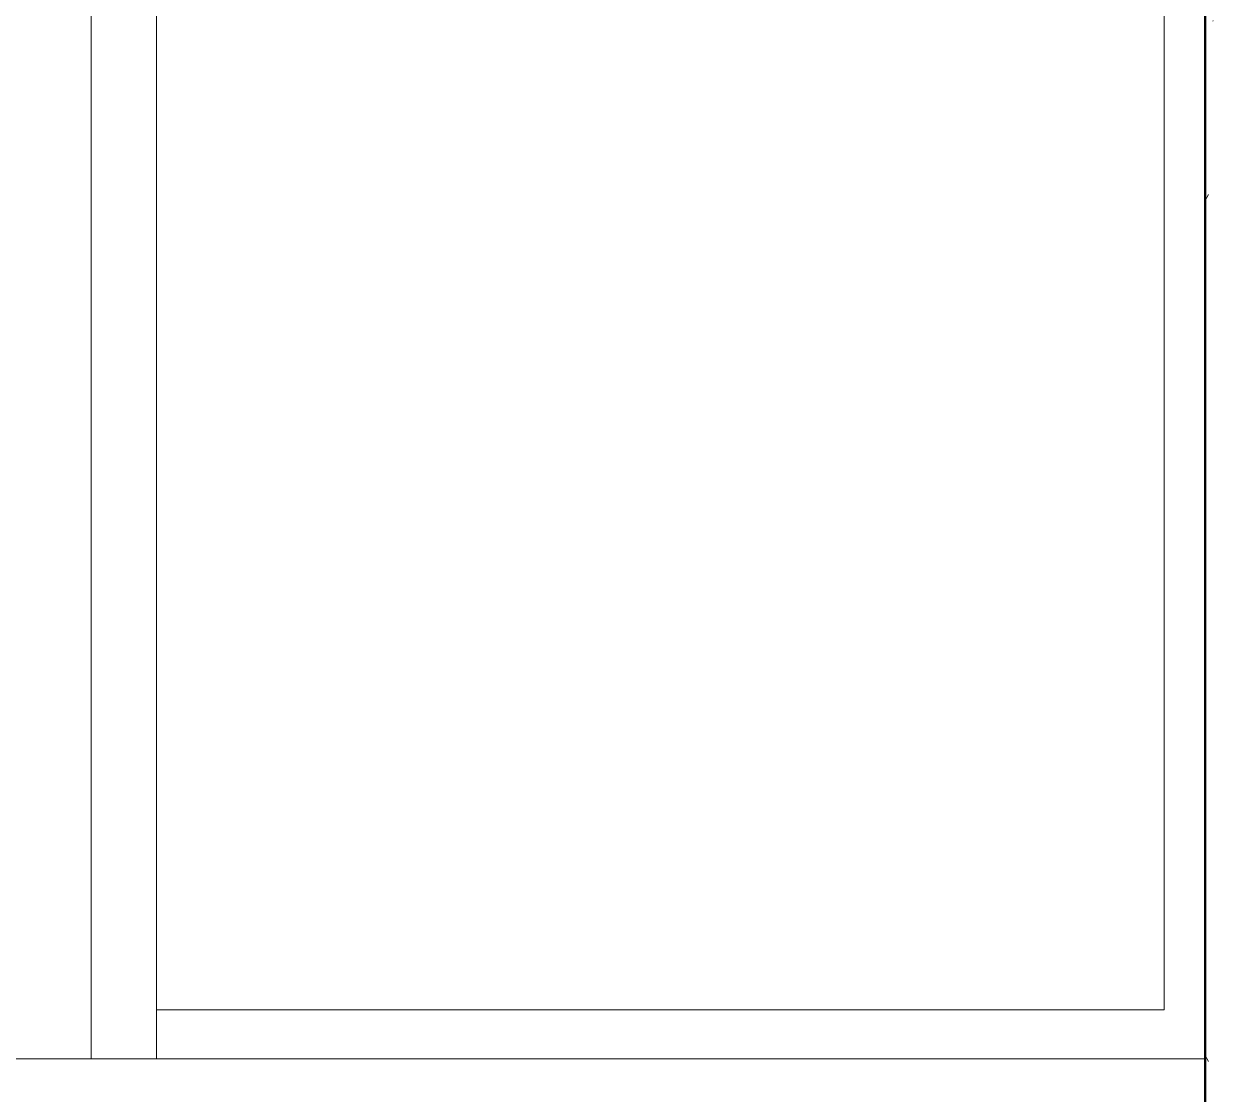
# Model space of a CAD drawing. Header units: millimetres. Extents: x -9358 to 257996, y -67499 to 9117.
# Drawn here: x 30915 to 33830, y -32015 to -29391 of the extents above; entities that cross this region are included whole.
import ezdxf

# ---------------------------------------------------------------- set-up
doc = ezdxf.new("R2010")
doc.units = ezdxf.units.MM
doc.header["$LTSCALE"] = 1000
for name, color, linetype, lineweight in [('A-FLR-PAT', 8, 'Continuous', 18), ('A-RMP', 8, 'Continuous', 9), ('A-WAL-CMU', 8, 'Continuous', 50), ('A-WAL-LOW-30', 8, 'Continuous', 18), ('A-WAL-PAT-1', 8, 'Continuous', 9)]:
    doc.layers.add(name, color=color, linetype=linetype, lineweight=lineweight)

# ---------------------------------------------------------------- blocks, each defined once
blk = doc.blocks.new('G')
at = {"layer": 'A-WAL-PAT-1'}
h = blk.add_hatch(dxfattribs=at)
h.set_pattern_fill('FP_2', color=256, style=0, pattern_type=2)
h.set_pattern_definition([(0, (0, 0), (812.8, 203.2), [33.528, -576.072, 33.528, -576.072, -3251.2]), (0, (0, 0), (812.8, 203.2), [-1219.2, 33.528, -1185.672, 33.528, -576.072, -1422.4]), (0, (0, 0), (812.8, 203.2), [-3048, 33.528, -372.872, 33.528, -982.472]), (120, (304.8, 101.6), (-582.3764, 602.30545), [33.528, -576.072, 33.528, -576.072, -3251.2]), (120, (304.8, 101.6), (-582.3764, 602.30545), [-1219.2, 33.528, -1185.672, 33.528, -576.072, -1422.4]), (120, (304.8, 101.6), (-582.3764, 602.30545), [-3048, 33.528, -372.872, 33.528, -982.472]), (240, (406.4, 508), (-230.4236, -805.50545), [33.528, -576.072, 33.528, -576.072, -3251.2]), (240, (406.4, 508), (-230.4236, -805.50545), [-1219.2, 33.528, -1185.672, 33.528, -576.072, -1422.4]), (240, (406.4, 508), (-230.4236, -805.50545), [-3048, 33.528, -372.872, 33.528, -982.472])])
h.paths.add_polyline_path([(33830, -34790), (33830, -26650), (33810, -26650), (33810, -34790)], flags=0)
at = {"layer": 'A-FLR-PAT'}
for p, q in [((33710, -31660), (33710, -28560)), ((31240, -31660), (33710, -31660)), ((31080, -31780), (29270, -31780)), ((33810, -31780), (31240, -31780))]:
    blk.add_line(p, q, dxfattribs=at)
at = {"layer": 'A-RMP'}
blk.add_line((29270, -31780), (31080, -31780), dxfattribs=at)
at = {"layer": 'A-WAL-CMU'}
blk.add_line((33810, -26630), (33810, -34810), dxfattribs=at)
at = {"layer": 'A-WAL-LOW-30'}
for p, q in [((31080, -31780), (31080, -26630)), ((31240, -26790), (31240, -31780)), ((31240, -31780), (31080, -31780))]:
    blk.add_line(p, q, dxfattribs=at)

msp = doc.modelspace()

# ---------------------------------------------------------------- block references
msp.add_blockref('G', (0, -148.1))

doc.saveas('drawing.dxf')
